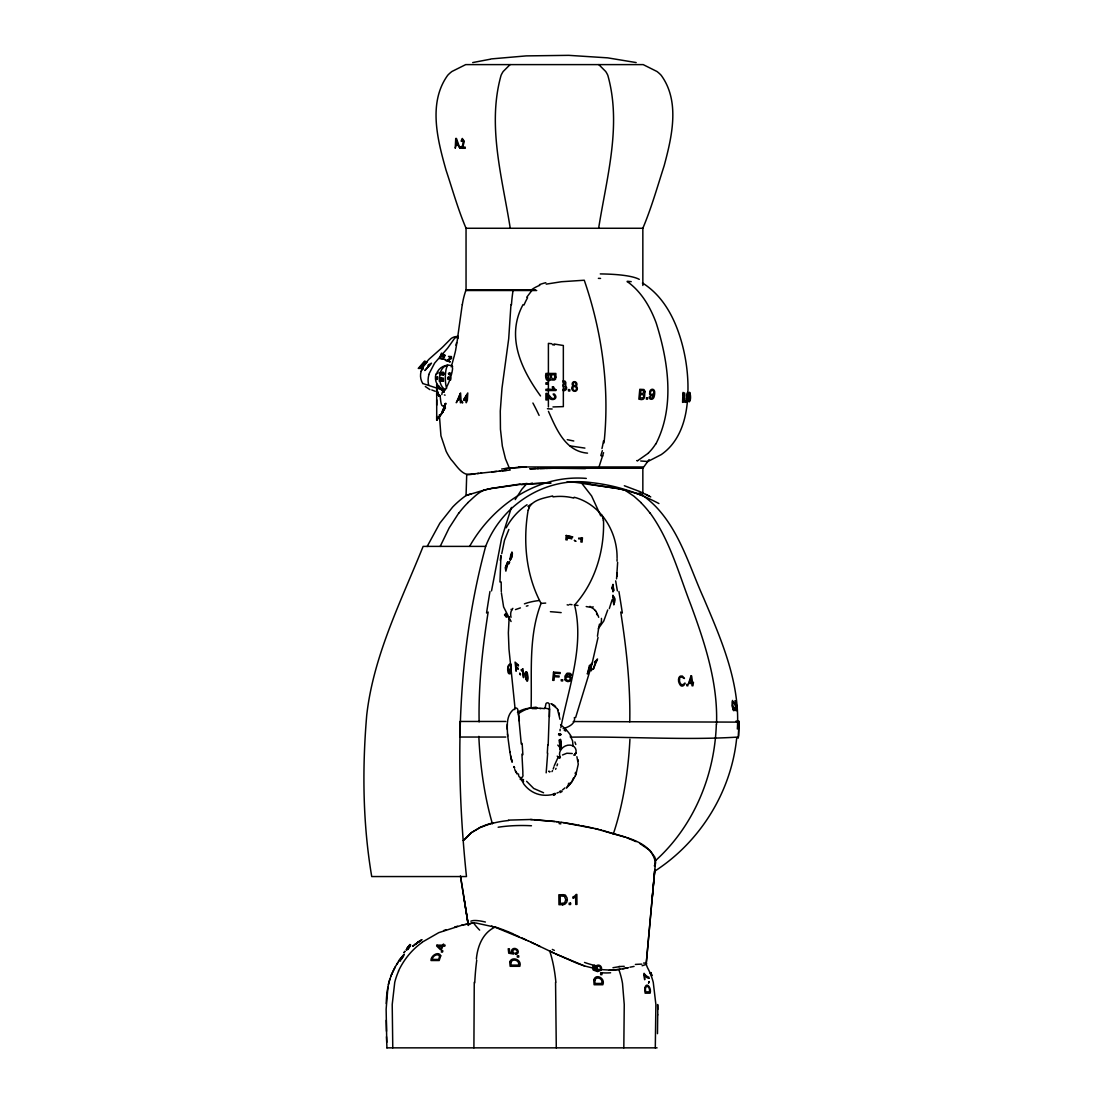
<?xml version="1.0" encoding="UTF-8"?>
<svg xmlns="http://www.w3.org/2000/svg" width="1103" height="1103" viewBox="0 0 1103 1103"><rect width="100%" height="100%" fill="white"/><g stroke="black" fill="none" stroke-linecap="round" stroke-linejoin="round"><path stroke-width="1.5" d="M436.705 416.148L436.705 420.146L442.979 411.902L445.309 403.436L442.634 412.053L445.005 405.601M436.705 405.146L436.705 399.837M436.705 395.412L436.705 389.028L438.911 396.198L439.973 395.605L438.718 394.502M436.705 385.471L436.705 384.161L436.705 420.271M423.249 365.906L421.029 371.38M407.007 948.801L409.172 945.561M509.048 618.99L509.296 616.825M657.705 1014.87L657.485 1033.663M556.284 1047.85L555.567 982.29M410.04 944.623L409.461 945.947L410.44 944.913M459.841 731.206L459.786 737.038L505.822 737.052M617.073 558.863L617.018 561.124M459.854 730.227L459.951 724.381M716.495 724.726C718.163 683.322 705.01 643.38 690.905 605.023C678.772 573.794 670.017 540.346 650.025 512.923M513.736 709.298C506.084 715.364 507.077 726.022 507.601 734.736M629.758 721.858C630.489 685.06 626.394 648.357 620.741 612.041M439.352 414.797L440.952 435.837L446.108 451.21A58.914 58.914 0 0 0 451.099 459.593C456.918 465.769 462.805 477.53 472.966 473.973M425.868 362.818L424.365 364.569L422.546 364.307L424.476 362.087L425.786 362.584M459.979 723.403L460.02 721.459L505.794 721.459M507.339 724.409L507.283 726.339M449.142 377.984L449.045 378.977L448.19 378.715L448.342 377.557M513.833 953.047L513.819 954.081L508.745 953.213L508.221 948.773L509.352 948.773L509.779 952.33L512.426 952.813M623.815 1047.85L624.243 1004.53L622.506 983.366A67.531 52.806 -90 0 0 618.797 969.454L609.27 970.24M437.381 376.992L437.16 377.433M501.176 581.943L501.313 591.594M560.103 729.276L560.048 730.793M655.292 1047.85L655.885 1004.516L653.252 982.29A64.829 64.567 90 0 0 647.433 967.538L645.82 963.415M437.67 376.826L436.857 379.515L437.381 377.447M449.183 372.855L448.411 373.627L449.404 374.827A4.95 3.723 79.6 0 0 449.955 375.02C453.071 371.739 448.824 374.331 448.783 373.82M450.989 374.014L449.927 373.228L450.231 374.579M443.103 379.225L442.992 380.632L441.558 380.632L442.138 378.412M474.249 982.29L473.904 1047.85M737.342 729.028C740.334 682.854 721.224 639.478 703.59 597.964C689.609 566.97 680.11 532.335 656.202 507.022A97.464 97.464 0 0 0 642.842 495.509L641.739 495.109M386.243 1003.578C386.477 989.088 389.717 974.128 398.238 962.147M406.29 949.862L407.324 947.532M548.177 744.925L549.473 707.492A18.31 1.406 -86.4 0 0 549.363 705.644C550.204 702.308 545.406 701.48 545.654 705.162A18.31 1.434 -86.4 0 0 545.309 706.94L545.075 708.484M738.514 735.922L738.982 721.21L735.991 721.128M565.536 729.317L564.846 728.463M547.681 753.17L546.178 772.845M738.445 736.983L738.982 722.12L573.229 721.541M510.965 304.58L508.704 338.718L501.989 388.215L500.279 411.061L500.445 429.205L502.348 446.15L505.464 458.765L510.179 470.071L504.457 470.595M570.334 737.162C625.718 736.266 685.308 740.485 738.445 737.038M599.508 624.091L598.377 628.862M573.05 745.959L572.567 740.844L570.292 735.949M650.549 973.425L650.77 972.612M616.549 578.868L617.639 562.351M437.284 377.626L436.981 378.936M500.307 560.365L500.914 555.498L499.962 582.026M578.73 538.361L578.689 538.871A7.583 3.281 9 0 0 581.157 538.581L580.867 541.945L582.081 542.124L582.453 537.809L581.667 537.699A6.149 2.647 9 0 1 578.689 538.305M409.296 945.685L408.234 947.629M654.796 869.578L646.261 963.167L654.782 869.936M652.287 897.373L655.458 862.918C651.749 840.072 621.609 836.97 603.162 830.518M450.438 378.481L450.341 379.377L449.376 379.087L449.528 377.833M653.583 394.86L652.273 398.045L650.853 398.183L650.246 396.777L649.309 396.873L649.446 397.907A2.482 1.944 -75.7 0 0 650.467 399.162L651.721 399.286A3.116 2.44 -75.7 0 0 653.514 398.031L653.789 397.563A4.702 3.695 -75.7 0 0 654.12 396.749L654.52 394.929A15.483 12.147 -75.7 0 0 654.672 393.592L654.658 391.799A3.764 2.951 -75.7 0 0 654.493 391.041A3.24 2.537 -75.7 0 0 652.369 389.262L651.611 389.4A2.882 2.261 -75.7 0 0 650.922 389.786A3.019 2.371 -75.7 0 0 649.874 391.248L649.612 393.909A2.937 2.303 -75.7 0 0 649.888 394.709A3.116 2.44 -75.7 0 0 650.343 395.315A2.702 2.123 -75.7 0 0 651.142 395.77A3.116 2.44 -75.7 0 0 651.597 395.825A2.799 2.206 -75.7 0 0 653.61 394.529M437.533 377.777L437.215 378.936M438.043 372.235L437.836 373.6M511.227 670.982L509.627 672.802L508.538 670.1M616.811 576.635L617.211 573.036M501.755 553.623L504.498 540.305L508.869 529.481M437.078 377.474L437.202 376.716M410.647 945.05L407.448 949.738L409.268 947.353M736.583 739.024C731.248 789.279 703.369 836.35 662.448 865.883A183.718 183.718 0 0 1 654.548 871.315M387.925 987.295L386.133 1009.245L386.767 1042.28M462.267 304.58L457.469 338.718M476.386 958.976C477.516 946.319 482.756 932.876 494.944 927.154L528.53 941.024M514.756 709.601C514.591 706.609 518.258 708.154 517.859 710.387A16.504 1.31 86 0 1 518.286 712.552L521.264 744.015M488.146 612.055C482.494 648.371 478.399 685.06 479.129 721.872M491.524 590.877L501.603 538.361L511.434 507.421M604.03 442.896C609.821 388.38 602.141 331.962 584.259 280.231L561.427 281.734L546.219 284.133M597.454 636.224L598.667 628.145L603.768 621.017L607.739 609.945M409.944 946.071L409.42 947.422M564.598 728.587L565.081 729.51M598.047 637.41L591.787 664.792L575.614 717.598M655.458 862.918L654.52 866.131M442.055 374.579L439.835 374.675L440.014 372.318L440.359 374.207L441.462 374.455M441.807 394.598L442.317 392.048M598.639 228.266C606.54 178.107 621.954 125.48 607.808 75.28A31.67 15.842 90 0 0 605.685 71.474L598.805 64.608M455.498 350.988L457.966 336.484L454.698 338.166L447.611 348.19L434.623 363.121L428.584 374.717M440 378.936L439.794 380.632L441.062 380.632L441.159 379.142M455.374 351.512L454.312 355.69M388.366 984.51L389.8 979.188M455.966 345.211L456.601 342.633M485.651 546.385C456.614 653.914 454.919 766.392 466.472 876.554L371.725 876.554C362.735 823.403 362.156 768.846 366.72 715.213C373.448 655.596 400.996 601.342 423.138 546.385L485.651 546.385C501.865 504.319 546.15 476.165 591.222 482.604C614.854 485.127 637.934 492.407 658.918 503.547M603.589 452.671L598.584 468.237L554.133 468.237M564.198 730.241L565.701 731.096M454.05 356.655L451.265 366.913M614.647 602.472L614.633 598.86M528.172 510.027C522.836 541.27 525.897 575.132 541.063 603.396C528.185 636.638 532.073 673.23 531.094 708.126L532.073 708.071M560.848 727.58C568.61 687.555 584.576 645.931 574.58 605.023C595.096 582.425 604.458 550.742 603.52 520.616M602.335 450.672L600.804 455.58L602.817 455.925M575.146 773.713L575.532 772.376M612.151 599.646L609.311 608.594M557.539 763.965L556.987 765.772M553.899 766.916L553.223 768.984M554.285 765.703L557.525 758.561A9.789 9.762 -82.5 0 1 558.738 757.223L559.8 757.32M735.687 705.175L735.26 705.823L734.956 700.75L736.115 700.75L735.453 704.569M441.421 378.577L443.351 378.095L443.447 381.252L439.256 381.252L439.394 379.487A1.393 1.2 -71.5 0 1 441.738 378.357M575.973 774.32L578.275 764.145L576.897 756.672M510.841 558.78L512.054 554.919M565.715 729.345L565.356 729.759M684.177 400.816L684.205 398.018M511.558 557.442L512.454 553.623L510.537 557.305L510.579 555.898L511.999 552.01L510.082 558.987L511.902 554.85M390.669 976.638L391.648 974.114M445.06 405.352L442.358 412.205L445.915 403.367L442.151 411.46M566.57 787.514L571.588 782.358L575.449 775.602M511.723 557.553L510.317 560.048M528.889 507.863C533.066 499.521 544.468 497.977 552.7 495.936M575.408 775.699L576.014 774.223M510.206 560.034L510.606 558.752M523.07 304.58C505.684 336.484 521.25 369.436 540.525 395.949M462.998 146.134L464.308 141.363L462.254 138.413L461.123 141.087L461.785 141.377L462.267 139.447L463.398 140.233L462.777 144.645M440.18 546.412L449.155 527.923L458.862 512.909M391.772 974.114L395.357 966.779M614.109 597.729C614.261 593.635 615.253 605.078 613.806 599.894M642.842 285.47L642.842 228.266C651.418 207.971 657.416 186.683 664.158 165.74C671.879 136.951 680.289 101.379 661.166 75.28A31.67 31.67 0 0 0 656.933 71.474L643.173 64.608L465.714 64.608L451.954 71.474A31.67 31.67 0 0 0 447.708 75.28C427.812 102.869 437.601 140.15 446.067 170.22C452.533 189.619 457.993 209.432 466.045 228.266L466.045 290.516L536.706 290.516M573.629 777.836L572.292 780.579M527.289 679.586L527.413 679.021A12.505 5.046 72 0 0 527.262 675.394M556.064 768.35L555.609 769.274M427.109 546.564L439.835 523.208L452.685 507.022A97.464 97.464 0 0 1 466.045 495.509L483.886 490.159M684.205 396.391L684.343 393.881M552.562 770.583L551.969 771.617M444.964 407.641L442.854 411.46L445.474 407.986M515.198 499.618L521.843 489.249L527.013 483.445L490.601 488.615M655.913 443.875C675.05 406.676 668.321 361.315 656.175 322.945C650.508 307.627 642.001 292.695 628.765 282.699C624.353 280.369 629.455 281.623 631.219 281.665M403.271 956.811L404.098 954.233L398.528 961.071L400.527 961.071M526.738 297.231L532.322 289.924M468.678 924.783L471.022 923.239L475.903 922.99L495.026 927.182L493.455 926.685M402.292 957.997L403.395 955.377L399.479 959.968L400.899 959.968M407.6 947.408L409.93 944.471M649.088 459.634L642.842 468.237L642.842 493.799M571.519 781.93L566.57 788.08M396.625 964.449L398.114 962.147M401.575 959.1L402.071 958.342M408.455 947.615L409.833 945.933M406.331 949.89L407.035 948.883M469.602 546.385C492.862 505.146 537.671 474.304 586.3 478.412M568.155 784.33L569.079 783.047M448.218 376.936L447.818 379.101L450.631 379.956L450.755 377.777M436.705 419.926L442.979 411.902M573.615 755.017L574.925 755.072M444.054 405.614C440.331 408.455 440.759 397.7 439.973 395.605M463.315 840.569L471.422 832.6L481.046 826.988M436.705 419.774L442.372 412.66M463.425 840.417L471.188 832.793L479.902 827.526A73.956 38.591 8 0 1 492.958 822.838M593.841 966.959L594.034 969.372L597.068 970.406A2.909 2.509 69.3 0 1 595.689 967.441A2.689 2.316 69.3 0 1 596.006 966.421A3.185 2.744 69.3 0 1 596.309 965.98A2.978 2.564 69.3 0 1 597.15 965.346L597.964 965.153A3.902 3.364 69.3 0 1 599.825 965.525A3.019 2.592 69.3 0 1 601.535 968.2L601.466 969.247A2.992 2.578 69.3 0 1 601.135 970.144L597.592 971.605L593.345 970.061A2.895 2.496 69.3 0 1 592.849 969.165L592.656 967.041A2.523 2.178 69.3 0 1 593.648 965.608L594.531 965.304L594.724 966.504A2.427 2.082 69.3 0 0 593.828 966.931M428.709 364.652L427.936 365.52A7.583 2.951 -44.4 0 0 429.894 364.748L424.876 370.525L431.494 363.177A6.149 2.385 -44.4 0 1 428.764 364.555M736.432 709.643L735.922 705.024M733.523 709.532L733.853 707.037L733.564 710.677L731.965 705.658L732.489 700.446L733.743 703.328L732.516 701.591L733.371 709.546M568.417 785.929L569.562 784.771M467.906 502.541C473.573 497.77 478.867 491.235 486.34 489.567M648.467 453.085L637.644 460.709M596.571 660.545L594.42 662.351L597.509 658.974L597.302 659.773A15.359 4.509 -65.8 0 0 594.572 666.171A13.429 3.943 -65.8 0 0 593.745 668.666L593.193 669.121M412.605 946.236L421.829 939.742M412.729 946.236L419.512 941.231L414.838 944.471M527.979 506.36L531.026 504.223M421.966 942.307L438.787 932.642L461.674 925.279M562.516 754.976L566.845 753.239L572.278 753.528M510.082 64.608L503.202 71.474A31.67 15.842 90 0 0 501.079 75.28C486.933 125.48 502.361 178.107 510.248 228.266M417.155 942.748L421.704 939.742M562.116 791.471L560.007 792.616M443.006 358.627L443.351 357.165L441.117 356.269L440.414 358.103L442.22 358.668M515.487 609.587L520.409 607.891M560.421 748.179L560.448 749.599L561.234 749.254M560.062 749.764L559.359 739.782L559.814 743.381L559.566 742.016M561.082 790.837L559.607 791.444M640.719 460.985L647.847 461.523L661.276 454.588A52.255 52.255 0 0 0 670.9 445.957C685.418 429.012 688.341 405.532 687.941 383.996A172.068 172.068 0 0 0 681.971 343.46C677.435 326.902 670.5 310.591 659.236 297.465A75.804 75.804 0 0 0 642.842 283.181L642.415 283.126M448.866 359.909L448.494 360.047A2.923 2.73 -8.6 0 0 447.735 360.447L450.272 361.963L446.536 360.778M448.949 359.881L451.513 358.503L451.444 356.559L448.494 356.462L451.113 357.469L448.742 359.261M443.627 930.601L446.26 929.636M466.059 495.495L466.721 474.511M466.183 495.454L471.188 493.758M689.596 392.392C685.956 407.683 692.781 401.685 689.747 392.461M554.768 793.484L553.306 794.091L555.209 793.498M554.919 794.436L553.458 795.029L555.347 794.353M526.338 606.154L528.006 605.699M454.67 927.003L457.662 926.203M484.162 490.09L485.141 489.856M485.541 489.76L487.168 489.374M486.754 489.47L491.483 488.422M487.581 489.277L490.159 488.698M461.537 925.279L463.232 924.934M472.704 62.568L490.421 59.19M628.283 967.648L622.795 968.779M628.021 967.703L624.794 968.379M463.108 924.934L464.832 924.59M464.694 924.59L465.631 924.424M491.938 488.326L520.161 484.052M465.507 924.424L466.445 924.259M624.229 968.503L618.797 969.454L620.148 969.234M466.321 924.259L474.042 922.921M618.038 969.565L613.116 970.075M421.043 368.126L429.012 359.233L441.586 348.079A79.623 79.623 0 0 0 444.867 344.825L451.127 338.538A11.251 11.251 0 0 1 454.574 336.842L457.952 336.263M492.834 471.808L480.632 473.173M491.938 471.919L496.529 471.408M493.73 471.712L500.404 470.995M481.542 473.077L477.241 473.545M491.29 58.914L526.228 55.895L568.748 55.343L607.684 57.852L636.169 62.568M478.881 473.366L467.548 474.442M499.411 471.105L506.539 470.402M502.403 470.788L503.423 470.691M474.056 473.863L475.214 473.752M508.497 820.122L530.364 819.501L556.519 821.694M541.063 603.396L545.695 603.079M683.832 396.611L683.295 393.606L684.108 393.647M612.303 970.13L613.296 970.075M611.476 970.171L612.468 970.13M535.934 707.561L536.816 707.519M611.641 970.171L598.474 969.454L584.397 965.925M535.686 468.582L529.771 468.803L554.175 468.237M537.175 468.541L538.678 468.499M540.18 468.458L544.703 468.361M546.219 468.334L547.736 468.306M562.558 904.639L558.973 904.694L558.863 894.781L562.282 894.726A6.246 6.204 -29.3 0 1 565.632 895.291M549.266 468.292L550.783 468.265M552.313 468.251L553.844 468.237M466.045 228.266L642.842 228.266M535.575 289.924L466.045 289.841A79.968 79.968 0 0 0 462.336 304.593M553.416 386.905L552.231 386.905A7.583 7.487 0 0 0 553.706 389.304L545.916 389.304L545.916 390.517L555.912 390.517L555.912 389.745M683.667 401.202L683.115 397.783L683.97 397.825M518.686 466.969L642.842 466.969M642.842 468.237L598.626 468.237M386.808 1047.85L657.071 1047.85M552.961 406.938L563.343 406.621L563.343 345.501L553.996 343.984M563.081 384.933L564.929 383.596L563.109 381.996M736.514 737.935L738.362 738.017M530.543 819.515L532.391 819.584M533.852 819.653L554.781 821.473M449.073 365.217L451.43 365.562M563.095 390.614C565.549 391.331 567.769 388.38 566.032 386.34C564.529 385.471 567.99 380.576 563.04 380.825M563.095 389.456C566.266 389.869 565.811 385.526 563.04 386.091M650.922 972.543L651.956 975.576M637.534 460.696L636.679 460.627M617.404 488.422L581.874 483.445L591.608 495.964L600.721 515.79M588.726 484.052L620.038 488.987M551.9 343.722L548.398 343.378L548.398 406.938M569.727 604.389L572.002 604.678M556.298 821.666L558.242 821.914M577.972 605.492L574.222 604.982M558.132 821.9L561.799 822.411M586.217 606.553L589.292 607.091M561.703 822.397L563.647 822.673M563.44 822.645L595.965 828.78M565.081 822.893L576.331 824.741M539.877 708.54L540.732 708.678M544.606 707.974L549.515 709.119M577.944 825.044L579.682 825.361M581.047 825.623L587.237 826.864M587.527 453.14C565.246 451.348 556.326 428.929 548.453 411.364M588.313 827.085L593.014 828.105M617.845 488.519L618.728 488.698M619.169 488.794L622.547 489.567M620.451 489.084L621.306 489.277M621.72 489.374L624.725 490.09M594.903 828.532L625.47 837.26M543.558 792.754L533.7 788.452L526.586 781.296M597.426 829.125L598.874 829.47M622.947 489.663L636.403 493.344M600.322 829.814L601.755 830.159M420.684 368.071L419.567 367.713L421.787 365.176L423.207 365.769M624.863 490.118L633.922 496.198L640.981 502.541M450.093 376.978L449.128 376.992M491.483 926.12L492.82 926.506M574.153 497.246C600.597 504.112 617.308 531.384 617.073 557.773M444.399 394.943L445.129 395.15M575.959 753.128C573.436 754.962 577.186 752.66 575.159 753.377L575.283 753.997M549.57 771.659L548.632 771.273L549.983 771.783M422.863 383.527L437.477 388.325M438.511 388.656L443.833 390.407M640.305 494.613L637.699 493.758L642.429 495.357M584.562 965.966L555.705 953.93M640.719 494.764L641.436 495.013M583.487 965.608L581.667 964.973M624.339 485.734L640.002 491.635L650.742 496.957M580.757 964.642L577.448 963.402M435.23 391.289L431.797 389.966M626.794 837.742L636.155 841.644M576.18 962.905L554.161 953.213M512.771 933.91L519.43 936.833M551.321 703.811L557.36 708.829L559.966 719.266M551.128 703.728L552.079 704.141M521.678 937.853L526.241 939.949M528.172 940.859L540.139 946.539M530.833 942.114L535.479 944.306M551.169 951.792L552.824 952.578M554.478 953.35L537.326 945.188M549.501 950.993L551.059 951.737M645.806 494.351L649.474 496.24M639.878 843.519L650.012 850.468L654.713 856.976A94.403 32.456 -2.9 0 1 655.554 860.988A92.404 31.532 -3.7 0 1 654.424 865.731M559.386 733.757L560.834 734.57C558.173 731.51 563.15 736.418 559.69 734.143M523.36 780.345L521.898 779.38M552.865 704.541L554.285 705.437M425.303 386.505L429.936 389.649M559.841 758.395L557.222 756.134M521.485 779.021L520.602 778.166L522.077 779.338M554.464 705.562L555.609 706.554M522.725 668.749L523.525 677.683L522.601 670.459A7.583 3.061 72 0 1 521.457 670.652M506.167 614.137L505.436 613.489L505.477 615.391L504.498 614.854L506.415 617.211L506.387 616.508M437.974 386.601L444.261 392.323M736.239 709.629L735.411 707.919A3.254 0.758 83.9 0 0 736.225 710.608A3.254 0.758 83.9 0 0 736.901 709.422A3.378 0.786 83.9 0 0 736.487 704.969A3.378 0.786 83.9 0 0 735.384 704.321M438.498 385.76L439.146 386.505M439.049 386.408L439.104 386.45A12.629 11.788 -59.6 0 0 444.04 389.69M558.711 734.115L559.676 735.163L559.193 733.867M558.504 734.226L559.662 735.467L559.538 734.24M549.597 395.963C550.645 397.245 552.589 399.727 554.395 398.169C556.739 395.936 550.59 393.495 554.395 394.047C559.579 399.369 549.846 402.278 548.081 395.977A4.826 4.757 0 0 0 547.102 395.108L547.088 399.934L545.916 399.934L545.916 393.454A2.178 2.151 0 0 1 546.757 393.592M557.787 745.09L561.372 749.102A8.727 7.045 -31.5 0 0 560.407 757.251M441.903 374.427C441.186 371.284 445.584 373.793 442.813 375.227A1.599 1.379 -71.5 0 0 444.026 373.214A1.599 1.379 -71.5 0 0 442.206 372.262A1.599 1.379 -71.5 0 0 441.393 374.496M507.904 617.073L506.346 614.854L506.387 616.177M595.965 611.42L597.371 613.833M514.246 767.219C513.143 764.696 515.363 769.894 514.329 767.398M516.204 772.321L517.183 773.961L515.473 770.983M614.357 602.541L613.571 600.253M601.659 514.936L602.927 517.9M614.247 597.743L614.495 598.998M651.321 974.046L651.68 975.562M514.743 769.467L515.666 771.383M557.718 709.505L558.159 710.456M597.812 614.826L598.681 617.308M574.897 741.961L575.807 744.484M565.067 679.779L564.97 676.153L566.749 673.492A2.895 2.385 -1.3 0 1 567.7 673.161L569.851 673.299A2.523 2.082 -1.3 0 1 571.202 674.443L571.409 675.312L570.182 675.312A2.427 1.985 -1.3 0 0 569.796 674.347L567.369 674.25L566.032 676.925A2.868 2.358 -1.3 0 1 567.19 676.18A2.951 2.427 -1.3 0 1 569.134 676.084A2.689 2.206 -1.3 0 1 570.141 676.525A3.185 2.606 -1.3 0 1 570.734 677.077A2.951 2.427 -1.3 0 1 571.161 677.752L571.216 678.828A3.309 2.716 -1.3 0 1 567.811 681.557M520.616 778.139L523.87 784.15A30.084 29.988 -82.5 0 0 529.261 789.651L530.226 790.368A26.251 26.169 -82.5 0 0 541.518 794.973L542.993 795.153A29.023 28.926 -82.5 0 0 555.374 793.664M456.311 139.805L457.786 144.245L456.09 144.245L456.215 141.542A12.795 6.315 79.2 0 0 456.228 139.488M510.579 755.734L512.15 762.214M511.999 761.649L511.434 759.526L511.916 761.332M574.346 717.501L574.36 717.543A29.312 13.098 5.4 0 1 563.109 728.614M527.082 674.236L527.289 675.408M558.904 712.648L559.373 714.634M437.946 392.116L438.911 396.198M510.868 757.085L511.365 759.222M515.639 953.116L515.873 954.274M510.648 756.093L509.765 751.515M518.507 773.934C517.886 778.677 524.242 779.145 522.822 773.906A12.133 0.924 85.9 0 0 522.85 771.769L521.94 754.094M509.903 752.301L507.67 735.494M615.667 580.867L617.363 590.877M460.613 876.871L468.348 925.458L460.447 875.892M464.363 900.324L468.141 924.135M514.977 707.754L508.979 649.102L508.359 632.832L509.131 617.79L503.602 606.912L501.396 592.931M613.42 599.922L613.806 604.913L613.116 598.708M560.682 746.373L560.82 747.806M648.909 978.347L648.798 977.093A12.919 6.425 83.8 0 1 647.392 976.638M644.304 974.887L644.69 979.74L644.055 973.315A15.539 7.735 83.8 0 0 647.406 976.541M507.545 733.991L507.711 736.128M561.151 749.282L560.489 739.327L560.834 747.944M560.117 741.161L560.738 749.475M560.531 749.557L560.021 739.534L560.917 749.392L560.517 740.83M521.416 669.673L521.471 670.679M386.946 1047.85L386.477 1036.696M392.778 1047.85L392.213 1004.516L394.75 982.29A62.761 58.266 90 0 1 398.61 971.109M386.477 1031.291L386.284 1020.289M657.76 1009.479L657.664 1004.516L657.774 1014.87M507.27 727.111L507.297 729.304M573.215 897.001L573.229 898.187M460.02 394.309L460.199 398.734L458.421 398.734L459.386 396.032A12.795 6.646 -77.7 0 0 460.02 393.992M618.755 966.586A80.367 3.599 -5.2 0 1 624.243 966.325M446.37 360.626A4.012 3.75 -8.6 0 1 448.769 359.44M635.369 964.436A84.104 3.736 -8.2 0 1 641.794 964.132M559.083 823.624A117.773 32.345 5.7 0 1 560.834 823.858M549.611 950.745A73.432 27.272 -90 0 1 555.857 982.097M554.368 950.4A120.792 0.731 25.5 0 1 552.313 949.421M598.943 966.393A67.848 38.371 30.4 0 1 584.521 962.45M610.593 972.763A61.878 40.59 35.1 0 1 600.997 972.708M643.614 963.043A84.062 4.109 -8.9 0 1 642.125 965.745M481.363 827.181A74.521 38.412 7.7 0 1 508.745 820.508M554.437 468.251A88.364 1.324 0.5 0 1 585.459 468.637M501.658 469.009A87.992 14.201 0.2 0 1 525.966 467.01A87.909 14.532 0.3 0 0 504.429 468.678M527.799 484.286A88.998 2.178 -14.1 0 1 532.363 483.1M521.305 484.672A86.324 19.399 -0.2 0 1 550.176 483.1M568.1 481.914A86.324 20.819 0 0 1 589.802 483.486M641.849 492.738A88.998 7.9 7.4 0 1 636.528 493.565M458.945 513.019A87.647 64.195 -71.4 0 1 467.962 502.651M492.407 823.776A184.491 75.252 89.9 0 1 478.84 736.363M498.156 827.236A79.471 33.448 5.5 0 1 531.453 825.761M486.547 613.034A393.04 82.242 -79 0 1 489.966 591.498M527.868 484.038A86.144 19.606 -0.2 0 1 551.059 483.045M629.923 739.231A184.449 75.321 -90 0 1 613.254 834.158M618.921 591.498A393.026 82.229 79 0 1 622.34 613.034M567.025 481.928A86.144 20.916 0 0 1 582.701 482.866M716.316 724.726A182.877 161.576 90 0 1 655.389 860.74M640.912 502.651A87.647 64.195 71.4 0 1 649.943 513.019M600.556 278.425A87.964 2.716 3.1 0 1 598.377 278.356M619.831 966.573A83.731 2.468 -8.2 0 1 612.965 967.731M474.745 982.897A69.199 13.843 -90 0 1 476.744 960.203M494.64 926.823A80.491 20.681 30 0 1 512.592 933.607M398.473 971.04A74.701 69.351 90 0 1 422.049 942.458M470.871 921.184A68.262 12.684 27.1 0 1 485.389 922.025M479.653 930.119A68.938 11.278 32.4 0 1 473.532 922.742M629.923 967.207A84.697 0.882 -11.7 0 1 634.073 966.407M511.461 304.731A78.561 35.985 -89.7 0 1 513.102 290.186M602.817 517.996A232.319 58.39 -42.5 0 1 603.355 520.754M601.438 618.397A63.354 26.941 28.1 0 1 600.528 624.615M596.544 613.888A52.006 28.154 8.5 0 1 597.068 614.867M594.834 610.166A30.815 19.151 -39.9 0 1 596.034 611.352M590.339 607.16A26.83 16.462 -52.4 0 1 594.875 610.138M589.857 606.402A33.89 19.234 -38 0 1 590.767 606.733M593.235 606.884A40.301 5.873 0 0 1 592.132 607.133M511.089 621.527A73.474 27.865 6.5 0 1 509.986 619.031M524.421 603.851A40.397 17.772 2.1 0 1 538.981 600.556M528.323 510.248A250.808 53.799 59.7 0 1 529.013 508.056M506.208 527.799A66.925 62.044 86.1 0 1 527.041 504.733M512.068 609.766A38.536 3.998 -11.3 0 1 511.047 609.311M511.02 617.335A55.853 22.363 22.7 0 1 512.867 608.332M567.163 604.83A43.541 1.558 6.9 0 1 568.707 605.037M550.411 611.696A49.938 7.114 4.8 0 1 561.165 612.62M553.003 496.86A40.384 29.161 4.8 0 1 573.808 498.073M422.78 383.541A14.959 14.959 0 0 1 421.125 371.408M443.365 391.689A17.8 1.475 -72.5 0 1 443.709 389.704M444.33 389.883A15.428 1.765 -73.5 0 1 443.585 391.482M428.777 385.305A15.028 9.458 -71.8 0 1 428.874 374.772M457.69 338.207A11.347 1.627 -75.8 0 1 457.8 337.987M446.577 388.077A12.657 3.047 90 0 1 445.447 374.179A12.657 3.047 90 0 1 448.245 365.203M446.756 386.753A12.643 2.371 -71.5 0 0 452.547 368.912A12.657 2.647 -75 0 0 452.492 367.892M451.83 365.672A12.643 2.427 -76.4 0 1 452.616 366.885M444.936 389.869A12.643 2.234 -70.2 0 1 444.206 389.538M445.24 389.676A12.657 8.81 90 0 1 439.656 375.944A12.657 8.81 90 0 1 447.818 365.217M446.605 387.884A12.643 2.261 -70.4 0 1 445.281 389.552M447.294 365.327A12.629 12.409 -40.1 0 0 445.529 365.631A12.574 12.519 -85.3 0 0 436.402 374.165M438.332 385.829A12.188 11.526 -79.8 0 1 435.975 374.027M531.977 289.455A34.731 33.766 27 0 1 539.781 285.346M539.422 284.657A48.629 43.789 -1.5 0 1 545.82 282.713M600.28 273.916A87.647 15.594 -5.7 0 1 639.271 279.376M573.781 440.993A104.523 7.79 12.4 0 1 567.245 439.67M603.493 440.855A52.847 10.865 -89.3 0 1 601.962 448.563M532.914 403.022A107.088 39.722 64.5 0 1 539.105 415.404M524.022 304.993A62.664 57.549 -68.5 0 1 527.579 297.741M655.816 443.764A51.758 39.446 -88.3 0 1 648.412 452.975M584.907 448.094A103.572 3.392 9.1 0 1 570.058 445.888M552.493 344.729A71.281 32.621 22.6 0 1 554.547 345.005M552.134 409.006A67.366 45.926 -23.2 0 1 547.433 408.717M561.344 749.089A8.727 7.045 -31.5 0 1 572.374 745.628A8.727 7.045 -31.5 0 1 575.173 754.797M560.558 724.74A23.328 9.789 35.6 0 1 571.051 736.156M532.129 708.609A34.014 25.962 5.8 0 1 536.403 708.705M517.459 712.345A26.651 21.633 6.6 0 1 531.177 707.988M549.542 708.912A27.961 2.137 -86.5 0 1 549.459 716.688M536.816 708.223A34.979 27.285 -4.7 0 1 544.413 708.664M535.92 707.244A27.079 22.474 -6 0 0 521.54 711.683A28.375 22.267 -8.8 0 0 518.245 713.765M518.507 714.151A24.859 1.985 86.1 0 1 519.32 720.948M547.791 745.063A161.631 14.311 -86.5 0 1 547.309 753.101M522.119 743.381A130.857 8.093 86.1 0 1 522.877 754.714M564.929 787.887A27.106 27.024 -82.5 0 1 562.475 789.927M558.352 792.423A27.106 27.024 -82.5 0 1 556.891 793.098M523.622 781.544A16.545 10.74 -6.7 0 1 522.284 780.579M520.588 779.6A11.802 3.888 18.3 0 1 520.092 778.994M523.567 779.766A10.754 1.848 26.9 0 1 523.208 779.518M461.978 147.444A2.178 1.075 79.2 0 0 462.033 148.271L465.314 148.271L465.149 147.113L462.709 147.113A4.826 2.385 79.2 0 1 462.998 146.147M461.895 147.347A8.727 4.302 79.2 0 1 462.819 144.741M573.188 386.078A2.523 2.344 62.9 0 1 572.788 382.383A2.523 2.344 62.9 0 1 576.331 382.589A2.523 2.344 62.9 0 1 575.959 386.229M575.973 386.009A2.964 2.744 62.9 0 1 576.676 390.448A2.964 2.744 62.9 0 1 572.402 390.131A2.964 2.744 62.9 0 1 573.174 385.802M555.871 389.8A6.149 6.067 0 0 1 553.513 386.863M546.854 393.44A8.727 8.603 0 0 1 549.501 396.018M565.439 895.622A5.322 5.294 -29.3 0 1 562.599 904.984M573.215 898.145A7.583 7.556 -29.3 0 0 575.656 896.67L575.752 904.432L576.966 904.419L576.855 894.464L576.069 894.464A6.149 6.122 -29.3 0 1 573.174 896.904M515.901 954.357A3.254 2.84 25.7 0 0 516.728 949.131A3.378 2.937 25.7 0 0 512.206 952.964M513.86 953.02A2.22 1.93 25.7 0 1 513.502 949.904A2.22 1.93 25.7 0 1 516.88 950.607A2.22 1.93 25.7 0 1 515.735 953.406M648.895 978.292A14.022 6.976 83.8 0 1 644.331 974.776M650.205 972.929A2.964 0.8 83.3 0 1 650.398 973.37M613.351 598.667A6.632 0.938 86.3 0 1 613.778 600.129M567.811 681.42A3.764 3.088 -1.3 0 1 567.094 681.309L566.763 681.227A2.992 2.454 -1.3 0 1 565.122 679.834M593.221 669.107A14.022 4.122 -65.8 0 1 596.599 660.587M511.268 672.899A2.482 1.572 -75 0 1 510.979 673.216L509.931 673.781A3.116 1.972 -75 0 1 508.483 673.188L508.276 672.83A4.702 2.978 -75 0 1 508.028 672.154L507.752 670.514A15.483 9.789 -75 0 1 507.683 669.245L507.766 667.48A3.736 2.358 -75 0 1 507.918 666.681A3.24 2.041 -75 0 1 509.765 664.171A3.571 2.261 -75 0 1 510.193 664.047A2.909 1.834 -75 0 1 511.116 664.268M511.227 669.397A2.702 1.71 -75 0 1 510.551 670.114A3.116 1.972 -75 0 1 510.041 670.376A2.799 1.779 -75 0 1 508.524 669.783M522.753 668.818A6.149 2.482 72 0 1 521.388 669.562M527.041 674.112A1.737 0.703 72 0 0 525.593 672.623L525.497 673.326A12.133 4.895 72 0 0 525.635 676.966L525.814 678.124A1.792 0.717 72 0 0 526.572 679.682A1.792 0.717 72 0 0 527.331 679.669M510.882 962.326L511.158 965.111L518.548 965.111C520.106 960.41 512.564 957.969 510.882 962.326M568.486 389.593L568.486 390.958L569.81 391.055L569.81 389.676L568.486 389.593M593.759 980.153L594.117 984.745L602.831 984.745C605.726 978.402 595.703 972.887 593.759 980.057M554.699 376.716C554.961 380.893 549.956 379.101 551.679 374.744L554.699 374.744L554.699 376.716M445.019 355.331L443.516 359.206L439.421 358.489L441.462 353.153L445.019 355.373M550.507 377.019C550.342 381.748 545.24 378.949 547.088 374.744L550.507 374.744L550.507 377.019M644.111 391.744L643.27 393.288L640.443 393.44L640.733 390.476L643.463 390.586L644.111 391.744M644.772 988.15L645.131 993.169L650.108 993.169C651.749 988.385 646.565 980.843 644.772 988.15M684.784 399.079L684.246 402.002L682.564 402.374L682.978 392.434L684.673 393.123L684.784 399.079M524.835 673.616C528.847 694.807 528.902 664.116 524.835 673.616M440.745 955.75L439.187 960.52L431.011 960.52C430.501 955.874 438.649 950.579 440.745 955.818M509.71 962.023L510.151 966.297L519.83 966.297C522.243 959.582 511.709 955.874 509.71 962.023M555.871 377.129C556.243 381.941 551.238 379.253 550.728 379.97C546.426 382.962 544.896 377.474 545.916 373.448L555.871 373.448L555.871 377.129M594.807 980.388L595.027 983.449L601.686 983.449C603.575 978.333 595.965 975.769 594.807 980.388M645.379 988.467L645.613 991.859L649.419 991.859C650.494 987.998 646.689 983.807 645.393 988.385M565.784 899.703L564.598 902.93L560.269 903.509L560.186 895.926L564.419 896.298L565.784 899.703M679.489 679.641C679.158 681.847 680.923 686.314 683.626 684.315C687.583 679.42 682.647 691.057 679.296 683.46C677.766 680.896 678.124 674.857 682.357 676.042C688.479 682.826 679.214 672.692 679.489 679.641M426.806 362.156L421.953 368.416L418.271 368.416L424.696 361.039L426.806 362.156M645.158 391.579C643.752 394.226 646.841 401.478 638.858 399.148L639.795 389.304L643.973 389.511L645.158 391.579M439.67 956.273L438.636 959.431L432.404 959.431C432.114 955.901 438.208 952.744 439.67 956.342M444.233 355.331L441.972 354.035L441.352 355.635L443.42 356.2L444.219 355.456M644.028 396.101L643.09 397.811L640.016 397.99L640.333 394.598L643.311 394.764L644.028 396.101M456.049 145.306L455.236 148.271L455.732 138.454L456.449 138.454L459.896 148.271L458.131 145.306L456.049 145.306M685.266 400.996L685.597 402.374L685.266 400.996M686.673 394.888L686.617 396.074A7.583 2.109 -87.4 0 0 687.362 394.598L687.031 402.374L687.569 392.392A6.149 1.71 -87.4 0 1 686.659 394.777M566.225 535.465L565.853 539.753L567.149 539.946L567.328 538.002L571.947 538.664L567.369 537.492L567.48 536.168L572.829 536.94L566.225 535.465M574.429 540.401L575.752 541.201L574.429 540.401M646.551 397.769L646.427 399.148L647.53 399.148L647.654 397.769L646.551 397.769M553.541 672.154L552.686 680.317L553.996 680.399L554.382 676.69L559.042 676.994L559.138 676.029L554.492 675.725L554.754 673.202L560.131 673.547L560.241 672.582L553.541 672.154M561.386 679.724L561.275 680.868L562.654 680.951L562.778 679.806L561.386 679.724M689.733 399.893L689.099 401.52L688.755 399.3A12.133 3.364 -87.4 0 1 688.961 395.012L689.568 393.413L689.954 395.646A12.505 3.474 -87.4 0 1 689.747 399.893M462.06 401.382L462.584 402.747L462.06 401.382M463.853 399.3L463.687 400.403L465.962 400.403L466.238 402.747L467.327 400.403L467.782 392.958L463.853 399.3M466.831 394.888L466.142 399.3L464.487 399.3L466.831 394.888M589.457 665.633L587.347 674.03L588.878 669.728L590.946 668.004L591.194 667.012L589.126 668.735L589.788 666.129L592.408 663.151L589.457 665.633M591.442 669.673L591.153 670.845L592.049 669.163L591.442 669.673M613.006 584.466L611.875 587.747L612.013 588.988L612.523 587.499L613.02 591.897L613.02 586.093L613.723 590.794L613.006 584.466M612.951 595.399L612.937 597.178L612.951 595.399M458.048 399.782L456.27 402.747L460.571 392.958L461.192 402.747L460.392 402.747L460.254 399.782L458.048 399.782M691.029 677.945L689.334 682.357L691.595 682.357L691.029 677.945M445.116 359.481L445.612 360.474L445.116 359.481M436.967 945.161L436.65 945.988L440.483 949.752L441.407 949.752L442.786 946.181L444.743 946.181L445.129 945.161L443.172 945.161L443.613 944.058L442.262 945.161L436.967 945.161M441.862 946.181L440.869 948.759L438.181 946.181L441.862 946.181M441.765 950.896L441.324 952.054L442.468 952.054L442.91 950.896L441.765 950.896M690.933 676.015L688.617 683.46L691.733 683.46L692.05 685.804L692.932 685.804L693.456 682.357L692.477 682.357L691.664 676.015L690.933 676.015M507.78 561.772L505.257 567.659L505.863 571.147L507.766 563.909L506.015 568.004L505.822 566.914L507.78 561.772M509.531 561.896L509.103 563.605L509.531 561.896M404.842 951.393L404.084 952.551L404.842 951.393M423.083 368.636L422.173 369.67L423.083 368.636M570.568 903.136L569.176 903.15L569.189 904.543L570.582 904.515L570.568 903.136M461.013 146.906L460.516 148.271L461.013 146.906M547.309 382.838L545.916 382.838L545.916 384.216L547.309 384.216L547.309 382.838M687.734 684.439L686.728 684.439L686.907 685.804L687.914 685.804L687.734 684.439M735.122 709.132L734.929 710.511L735.122 709.132M518.589 955.874L517.238 955.874L517.39 957.114L518.741 957.114L518.589 955.874M601.824 973.301L600.597 973.301L600.721 974.68L601.935 974.68L601.824 973.301M649.171 981.601L648.578 982.98L649.171 981.601M518.355 664.985L515.06 662.117L516.135 671.231L515.942 667.343L518.231 669.342L518.189 668.335L515.887 666.336L515.763 663.689L518.41 665.991L518.355 664.985M520.34 673.754L519.651 673.161L520.395 674.953L520.34 673.754M578.234 761.139L578.124 760.174L578.234 761.139M572.636 388.38A2.054 1.903 62.9 0 0 575.504 390.379A2.054 1.903 62.9 0 0 575.587 386.891A2.054 1.903 62.9 0 0 572.636 388.38M573.036 383.872A1.613 1.503 62.9 0 0 575.256 385.512A1.613 1.503 62.9 0 0 575.394 382.769A1.613 1.503 62.9 0 0 573.036 383.872M653.252 394.019A2.192 1.723 -75.7 0 0 652.728 390.434A2.192 1.723 -75.7 0 0 650.412 393.151A2.192 1.723 -75.7 0 0 653.252 394.019M596.737 967.745A2.206 1.903 69.3 0 0 599.384 970.323A2.206 1.903 69.3 0 0 599.839 966.669A2.206 1.903 69.3 0 0 596.737 967.745M566.956 680.303A2.206 1.806 -1.3 0 0 570.251 678.703A2.206 1.806 -1.3 0 0 566.942 677.173A2.206 1.806 -1.3 0 0 566.956 680.303M510.661 668.721A2.192 1.379 -75 0 0 510.455 665.206A2.192 1.379 -75 0 0 508.386 667.977A2.192 1.379 -75 0 0 510.661 668.721"/></g></svg>
